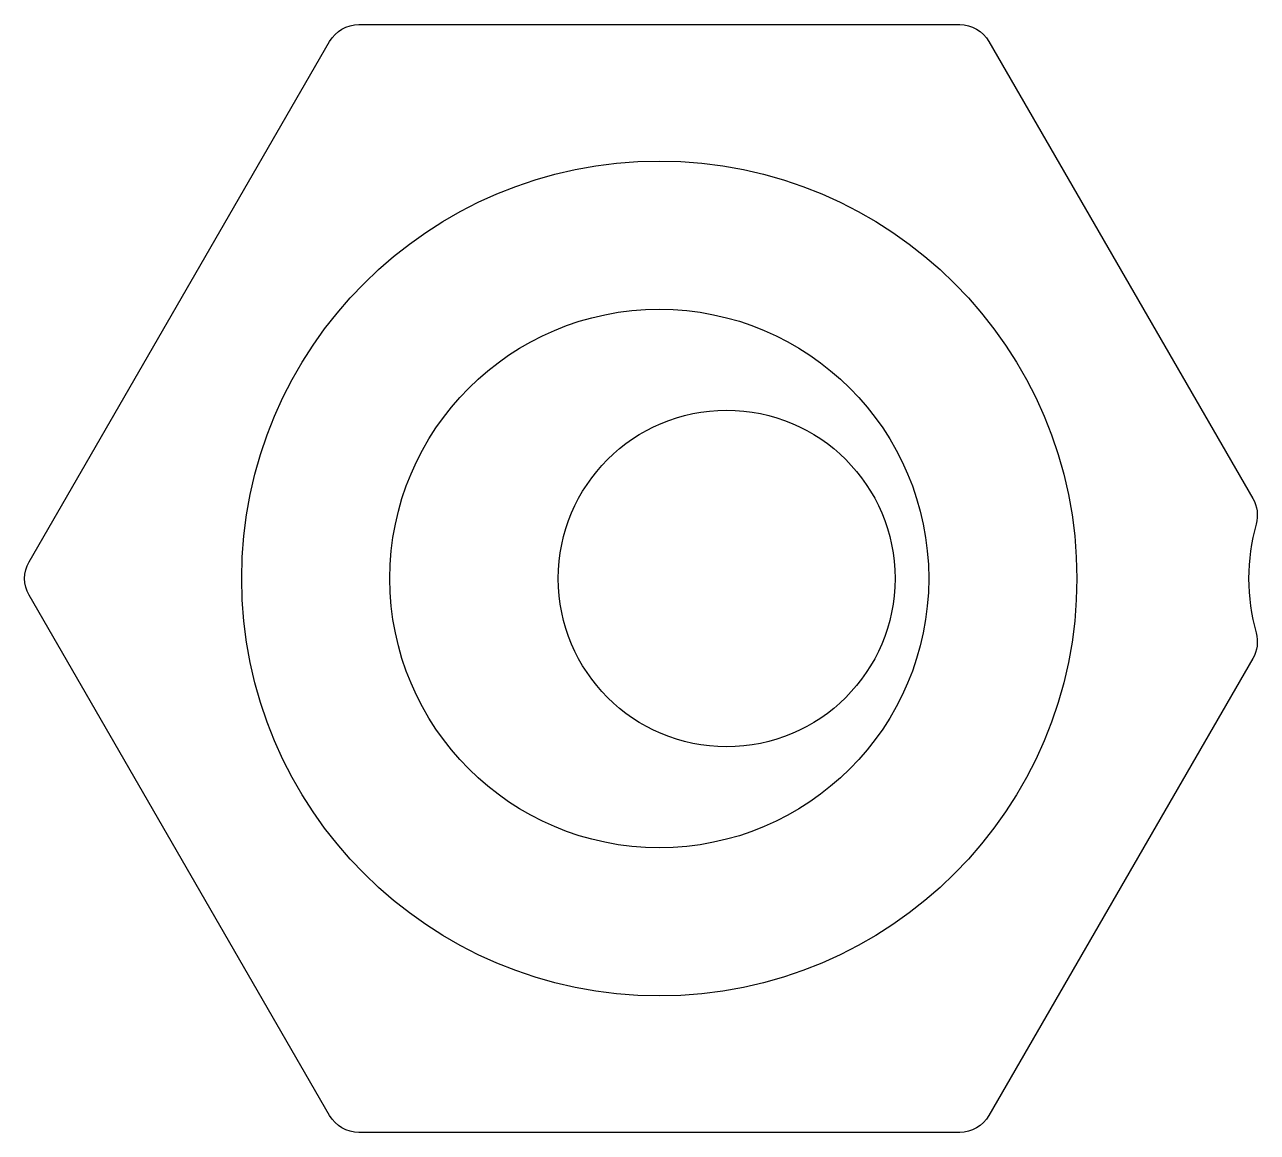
# Model space of a CAD drawing. Header units: millimetres. Extents: x -9.4 to 8.9, y -8.2 to 8.2.
import ezdxf

# ---------------------------------------------------------------- set-up
doc = ezdxf.new("R2010")
doc.units = ezdxf.units.MM
doc.layers.get('0').update_dxf_attribs({"linetype": 'CONTINUOUS'})

msp = doc.modelspace()

# ---------------------------------------------------------------- linework, layer by layer
msp.add_lwpolyline([(8.861, -0.806, -0.201566), (8.813, -1.19), (4.894, -7.977, -0.267949), (4.461, -8.227), (-4.461, -8.227, -0.267949), (-4.894, -7.977), (-9.356, -0.25, -0.267949), (-9.356, 0.25), (-4.894, 7.977, -0.267949), (-4.461, 8.227), (4.461, 8.227, -0.267949), (4.894, 7.977), (8.813, 1.19, -0.201566), (8.861, 0.806, 0.136847)], format="xyb", close=True)
for centre, radius in [((0, 0), 6.2), ((0, 0), 4), ((1, 0), 2.5)]:
    msp.add_circle(centre, radius)

doc.saveas('drawing.dxf')
